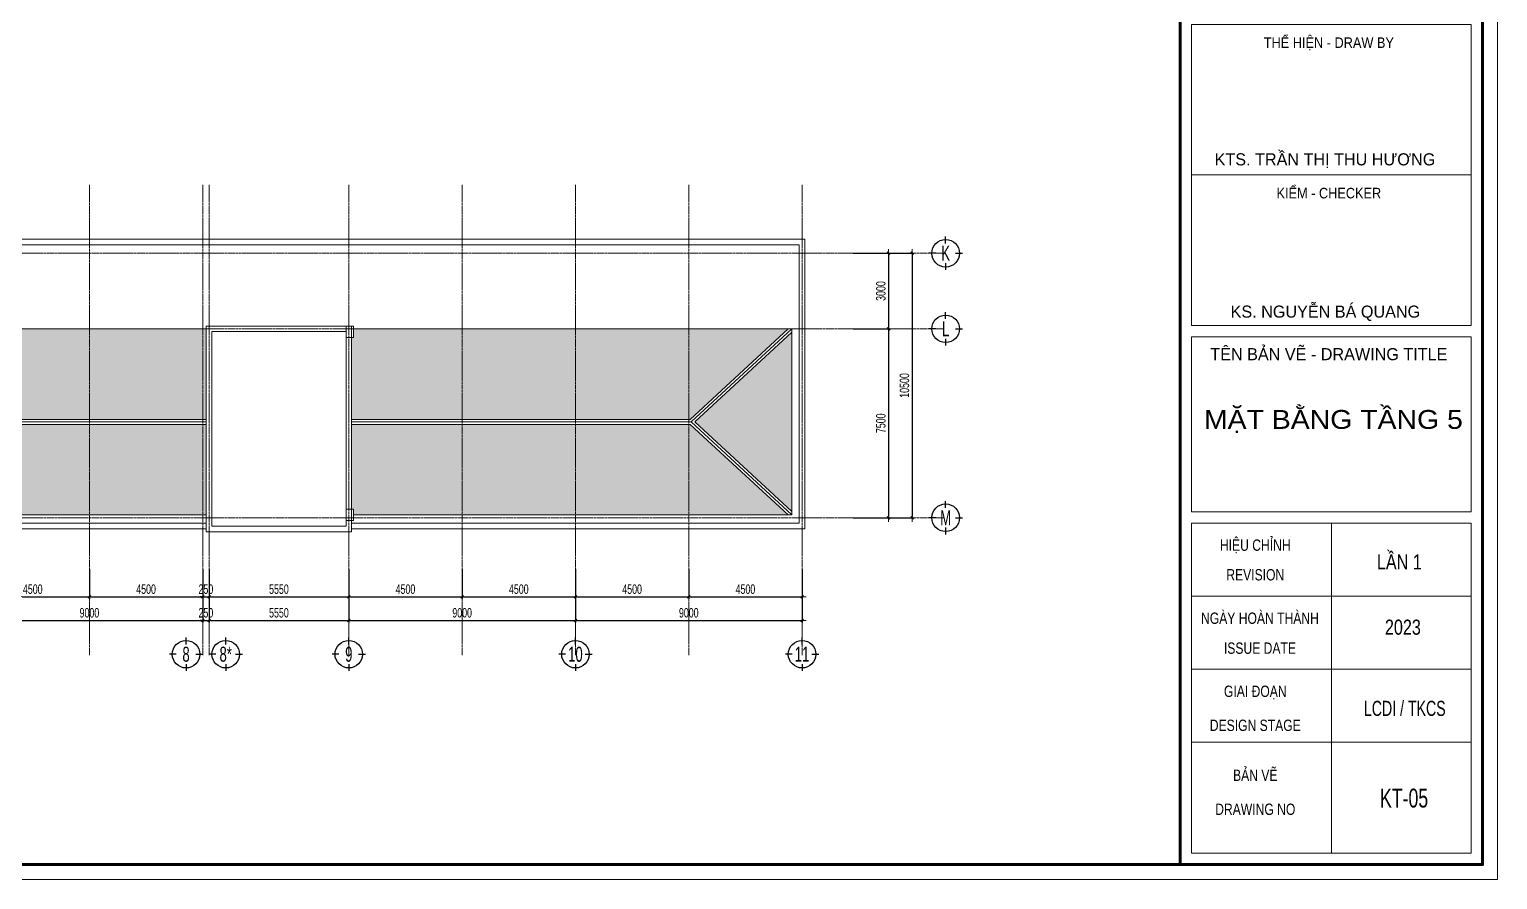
# Model space of a CAD drawing. Header units: millimetres. Extents: x 3174748 to 6019813, y -1021377 to -112338.
# Drawn here: x 3616294 to 3674599, y -249505 to -215753 of the extents above; entities that cross this region are included whole.
import ezdxf
from ezdxf.enums import TextEntityAlignment as Align

# ---------------------------------------------------------------- set-up
doc = ezdxf.new("R2010")
doc.units = ezdxf.units.MM
doc.header["$LTSCALE"] = 60
doc.header["$MEASUREMENT"] = 0
doc.linetypes.add('CENTER', pattern=[2, 1.25, -0.25, 0.25, -0.25])
doc.layers.get('DEFPOINTS').update_dxf_attribs({"lineweight": 0})
for name, color, linetype, lineweight in [('DBH_thay1', 63, 'Continuous', 18), ('dim', 144, 'Continuous', 13), ('hatch1', 136, 'Continuous', 9), ('Khungten_LCDI', 7, 'Continuous', 5), ('LC Dim', 8, 'Continuous', 18), ('LC Text1', 3, 'Continuous', 20), ('manh1', 67, 'Continuous', 13), ('thay1', 63, 'Continuous', 18), ('truc', 76, 'CENTER', 9)]:
    doc.layers.add(name, color=color, linetype=linetype, lineweight=lineweight)
doc.styles.add('EG 1', font='VHAVANB.TTF')
doc.styles.add('HOATBIF', font='hoatbif.shx', dxfattribs={"width": 0.7})
doc.styles.add('Khungten', font='VHAVAN.TTF', dxfattribs={"width": 0.9, "height": 5000})
doc.styles.add('Tahoma', font='tahoma.ttf')
doc.styles.add('Title', font='VHBLACK.TTF', dxfattribs={"width": 0.8})
doc.styles.add('VNAVANTH', font='VHAVANB.TTF', dxfattribs={"width": 0.6})
doc.dimstyles.new('1-150', dxfattribs={"dimscale": 150, "dimtxt": 2.5, "dimasz": 0.35, "dimexe": 0.5, "dimexo": 0, "dimgap": 0.8, "dimtad": 1, "dimdec": 0, "dimzin": 0, "dimdsep": 46, "dimtxsty": 'HOATBIF', "dimblk1": 'DOT', "dimblk2": 'DOT', "dimsah": 1, "dimcen": -1, "dimdle": 1, "dimclrd": 256, "dimclre": 256, "dimclrt": 4, "dimadec": 3, "dimazin": 2, "dimtfac": 0.333333, "dimtdec": 0, "dimtix": 1, "dimtmove": 2, "dimatfit": 3, "dimldrblk": 'DOT', "dimfxl": 1, "dimtvp": 0.833333, "dimtolj": 1, "dimtzin": 0, "dimarcsym": 0})

# ---------------------------------------------------------------- blocks, each defined once
blk = doc.blocks.new('lcdi fix H')
at = {"layer": 'DEFPOINTS', "lineweight": 0}
blk.add_lwpolyline([(-1200, -14850), (-1200, 14850), (40800, 14850), (40800, -14850)], close=True, dxfattribs=at)
at = {"layer": 'Khungten_LCDI', "color": 5, "lineweight": 60}
blk.add_line((36600, 14650), (36600, -14650), dxfattribs=at)
at = {"layer": 'Khungten_LCDI', "color": 5, "lineweight": 25}
blk.add_line((40600, -14650), (40600, 14650), dxfattribs=at)
at = {"layer": 'Khungten_LCDI', "color": 9, "lineweight": 15}
for p, q in [((38600, -10133), (38600, -14500)), ((40450, -11100), (36750, -11100)), ((40450, -12067), (36750, -12067)), ((40450, -13033), (36750, -13033))]:
    blk.add_line(p, q, dxfattribs=at)
at = {"layer": 'Khungten_LCDI', "color": 5, "lineweight": 60}
blk.add_lwpolyline([(0, -14650), (0, 14650), (40600, 14650), (40600, -14650)], close=True, dxfattribs=at)
at = {"layer": 'Khungten_LCDI', "color": 9, "lineweight": 15}
for points in [[(36750, -5526), (40450, -5526), (40450, -3535), (36750, -3535)], [(36750, -7517), (40450, -7517), (40450, -5526), (36750, -5526)], [(36750, -9983), (40450, -9983), (40450, -7667), (36750, -7667)], [(36750, -14500), (40450, -14500), (40450, -10133), (36750, -10133)]]:
    blk.add_lwpolyline(points, close=True, dxfattribs=at)
at = {"color": 7}
for s, height, style, width, p in [('thÓ hiÖn - draw by', 140, 'Khungten', 0.9, (38566, -3845)), ('kiÓm - checker', 140, 'Khungten', 0.9, (38566, -5836)), ('hiÖu chØnh', 150, 'Khungten', 0.8, (37592, -10499)), ('revision', 150, 'Khungten', 0.8, (37592, -10891)), ('ngµy hoµn thµnh', 150, 'Khungten', 0.8, (37654, -11466)), ('issue date', 150, 'Khungten', 0.8, (37654, -11862)), ('giai ®o¹n', 150, 'Khungten', 0.8, (37592, -12433)), ('lcdi / tkcs', 200, 'Title', 0.7, (39571, -12684)), ('design stage', 150, 'Khungten', 0.8, (37592, -12883)), ('b¶n vÏ', 150, 'Khungten', 0.8, (37592, -13544)), ('drawing nO', 150, 'Khungten', 0.8, (37592, -13994))]:
    blk.add_text(s, height=height, dxfattribs=dict(at, style=style, width=width)).set_placement(p, align=Align.CENTER)
for s, style, p in [('kts. trÇn thÞ thu h\xad¬ng', 'VNAVANTH', (38515, -5399)), ('ks. nguyÔn b¸ quang', 'VNAVANTH', (38520, -7414)), ('tªn b¶n vÏ - drawing title', 'Khungten', (38566, -7977))]:
    blk.add_text(s, height=160, dxfattribs=dict(at, style=style)).set_placement(p, align=Align.CENTER)
at = {"color": 7, "style": 'Khungten', "width": 0.8}
for tag, p in [('REVISION', (39499, -10746)), ('NGAYHT', (39546, -11609))]:
    blk.add_attdef(tag, text='', height=200, dxfattribs=at).set_placement(p, align=Align.CENTER)
at = {"layer": 'LC Text1', "style": 'Title', "width": 3.882085}
for tag, p, p2 in [('TENBANVE1', (36913, -8886), (40339, -8886)), ('TENBANVE2', (36913, -9562), (40339, -9562))]:
    blk.add_attdef(tag, text='', height=250, dxfattribs=at).set_placement(p, p2, align=Align.FIT)
at = {"layer": 'LC Text1', "style": 'Title', "width": 0.7}
blk.add_attdef('SOBANVE', text='', height=250, dxfattribs=at).set_placement((39562, -13896), align=Align.CENTER)
blk = doc.blocks.new('A$C31FA314B')
at = {"layer": 'truc'}
for p, q in [((58229, 18681), (58229, 0)), ((62729, 18681), (62729, 0)), ((62979, 18681), (62979, 0)), ((68529, 18681), (68529, 0)), ((73029, 18681), (73029, 0)), ((77529, 18681), (77529, 0)), ((82029, 18681), (82029, 0)), ((86529, 18681), (86529, 0)), ((0, 15966), (92146, 15966)), ((0, 12966), (92146, 12966)), ((0, 5466), (92146, 5466))]:
    blk.add_line(p, q, dxfattribs=at)
blk = doc.blocks.new('DOT')
at = {"layer": 'LC Dim'}
blk.add_line((-3, 0), (3, 0), dxfattribs=at)
at = {"layer": 'LC Dim', "color": 4}
blk.add_line((-1, -1), (1, 1), dxfattribs=at)
blk.add_lwpolyline([(0.5, 1), (-1, -0.5), (-0.5, -1), (1, 0.5)], close=True, dxfattribs=at)
blk = doc.blocks.new('*D200')
at = {"layer": 'DEFPOINTS', "color": 0, "transparency": 16777216}
for p in [(3614179, -237177), (3618679, -237177), (3618679, -238285)]:
    blk.add_point(p, dxfattribs=at)
at = {"layer": 'dim', "lineweight": -2, "transparency": 16777216}
for p, q in [((3614179, -237177), (3614179, -238360)), ((3618679, -237177), (3618679, -238360)), ((3614231, -238285), (3618626, -238285))]:
    blk.add_line(p, q, dxfattribs=at)
at = {"layer": 'dim', "lineweight": -2, "transparency": 16777216, "xscale": 52.5, "yscale": 52.5, "zscale": 52.5, "rotation": 180}
blk.add_blockref('DOT', (3614179, -238285), dxfattribs=at)
at = {"layer": 'dim', "lineweight": -2, "transparency": 16777216, "xscale": 52.5, "yscale": 52.5, "zscale": 52.5}
blk.add_blockref('DOT', (3618679, -238285), dxfattribs=at)
at = {"layer": 'dim', "color": 4, "transparency": 16777216, "insert": (3616429, -237977), "char_height": 375, "attachment_point": 5, "style": 'HOATBIF'}
blk.add_mtext('\\A1;4500', dxfattribs=at)
blk = doc.blocks.new('*D201')
at = {"layer": 'DEFPOINTS', "color": 0, "transparency": 16777216}
for p in [(3618679, -237177), (3623179, -237177), (3623179, -238285)]:
    blk.add_point(p, dxfattribs=at)
at = {"layer": 'dim', "lineweight": -2, "transparency": 16777216}
for p, q in [((3618679, -237177), (3618679, -238360)), ((3623179, -237177), (3623179, -238360)), ((3618731, -238285), (3623126, -238285))]:
    blk.add_line(p, q, dxfattribs=at)
at = {"layer": 'dim', "lineweight": -2, "transparency": 16777216, "xscale": 52.5, "yscale": 52.5, "zscale": 52.5, "rotation": 180}
blk.add_blockref('DOT', (3618679, -238285), dxfattribs=at)
at = {"layer": 'dim', "lineweight": -2, "transparency": 16777216, "xscale": 52.5, "yscale": 52.5, "zscale": 52.5}
blk.add_blockref('DOT', (3623179, -238285), dxfattribs=at)
at = {"layer": 'dim', "color": 4, "transparency": 16777216, "insert": (3620929, -237977), "char_height": 375, "attachment_point": 5, "style": 'HOATBIF'}
blk.add_mtext('\\A1;4500', dxfattribs=at)
blk = doc.blocks.new('*D202')
at = {"layer": 'DEFPOINTS', "color": 0, "transparency": 16777216}
for p in [(3623179, -237177), (3623429, -237177), (3623429, -238285)]:
    blk.add_point(p, dxfattribs=at)
at = {"layer": 'dim', "lineweight": -2, "transparency": 16777216}
for p, q in [((3623179, -237177), (3623179, -238360)), ((3623429, -237177), (3623429, -238360)), ((3623126, -238285), (3623074, -238285)), ((3623179, -238285), (3623429, -238285)), ((3623481, -238285), (3623534, -238285))]:
    blk.add_line(p, q, dxfattribs=at)
at = {"layer": 'dim', "lineweight": -2, "transparency": 16777216, "xscale": 52.5, "yscale": 52.5, "zscale": 52.5}
blk.add_blockref('DOT', (3623179, -238285), dxfattribs=at)
at = {"layer": 'dim', "lineweight": -2, "transparency": 16777216, "xscale": 52.5, "yscale": 52.5, "zscale": 52.5, "rotation": 180}
blk.add_blockref('DOT', (3623429, -238285), dxfattribs=at)
at = {"layer": 'dim', "color": 4, "transparency": 16777216, "insert": (3623304, -237977), "char_height": 375, "attachment_point": 5, "style": 'HOATBIF'}
blk.add_mtext('\\A1;250', dxfattribs=at)
blk = doc.blocks.new('*D203')
at = {"layer": 'DEFPOINTS', "color": 0, "transparency": 16777216}
for p in [(3623429, -237177), (3628979, -237177), (3628979, -238285)]:
    blk.add_point(p, dxfattribs=at)
at = {"layer": 'dim', "lineweight": -2, "transparency": 16777216}
for p, q in [((3623429, -237177), (3623429, -238360)), ((3628979, -237177), (3628979, -238360)), ((3623481, -238285), (3628926, -238285))]:
    blk.add_line(p, q, dxfattribs=at)
at = {"layer": 'dim', "lineweight": -2, "transparency": 16777216, "xscale": 52.5, "yscale": 52.5, "zscale": 52.5, "rotation": 180}
blk.add_blockref('DOT', (3623429, -238285), dxfattribs=at)
at = {"layer": 'dim', "lineweight": -2, "transparency": 16777216, "xscale": 52.5, "yscale": 52.5, "zscale": 52.5}
blk.add_blockref('DOT', (3628979, -238285), dxfattribs=at)
at = {"layer": 'dim', "color": 4, "transparency": 16777216, "insert": (3626204, -237977), "char_height": 375, "attachment_point": 5, "style": 'HOATBIF'}
blk.add_mtext('\\A1;5550', dxfattribs=at)
blk = doc.blocks.new('*D204')
at = {"layer": 'DEFPOINTS', "color": 0, "transparency": 16777216}
for p in [(3628979, -237177), (3633479, -237177), (3633479, -238285)]:
    blk.add_point(p, dxfattribs=at)
at = {"layer": 'dim', "lineweight": -2, "transparency": 16777216}
for p, q in [((3628979, -237177), (3628979, -238360)), ((3633479, -237177), (3633479, -238360)), ((3629031, -238285), (3633426, -238285))]:
    blk.add_line(p, q, dxfattribs=at)
at = {"layer": 'dim', "lineweight": -2, "transparency": 16777216, "xscale": 52.5, "yscale": 52.5, "zscale": 52.5, "rotation": 180}
blk.add_blockref('DOT', (3628979, -238285), dxfattribs=at)
at = {"layer": 'dim', "lineweight": -2, "transparency": 16777216, "xscale": 52.5, "yscale": 52.5, "zscale": 52.5}
blk.add_blockref('DOT', (3633479, -238285), dxfattribs=at)
at = {"layer": 'dim', "color": 4, "transparency": 16777216, "insert": (3631229, -237977), "char_height": 375, "attachment_point": 5, "style": 'HOATBIF'}
blk.add_mtext('\\A1;4500', dxfattribs=at)
blk = doc.blocks.new('*D205')
at = {"layer": 'DEFPOINTS', "color": 0, "transparency": 16777216}
for p in [(3633479, -237177), (3637979, -237177), (3637979, -238285)]:
    blk.add_point(p, dxfattribs=at)
at = {"layer": 'dim', "lineweight": -2, "transparency": 16777216}
for p, q in [((3633479, -237177), (3633479, -238360)), ((3637979, -237177), (3637979, -238360)), ((3633531, -238285), (3637926, -238285))]:
    blk.add_line(p, q, dxfattribs=at)
at = {"layer": 'dim', "lineweight": -2, "transparency": 16777216, "xscale": 52.5, "yscale": 52.5, "zscale": 52.5, "rotation": 180}
blk.add_blockref('DOT', (3633479, -238285), dxfattribs=at)
at = {"layer": 'dim', "lineweight": -2, "transparency": 16777216, "xscale": 52.5, "yscale": 52.5, "zscale": 52.5}
blk.add_blockref('DOT', (3637979, -238285), dxfattribs=at)
at = {"layer": 'dim', "color": 4, "transparency": 16777216, "insert": (3635729, -237977), "char_height": 375, "attachment_point": 5, "style": 'HOATBIF'}
blk.add_mtext('\\A1;4500', dxfattribs=at)
blk = doc.blocks.new('*D206')
at = {"layer": 'DEFPOINTS', "color": 0, "transparency": 16777216}
for p in [(3637979, -237177), (3642479, -237177), (3642479, -238285)]:
    blk.add_point(p, dxfattribs=at)
at = {"layer": 'dim', "lineweight": -2, "transparency": 16777216}
for p, q in [((3637979, -237177), (3637979, -238360)), ((3642479, -237177), (3642479, -238360)), ((3638031, -238285), (3642426, -238285))]:
    blk.add_line(p, q, dxfattribs=at)
at = {"layer": 'dim', "lineweight": -2, "transparency": 16777216, "xscale": 52.5, "yscale": 52.5, "zscale": 52.5, "rotation": 180}
blk.add_blockref('DOT', (3637979, -238285), dxfattribs=at)
at = {"layer": 'dim', "lineweight": -2, "transparency": 16777216, "xscale": 52.5, "yscale": 52.5, "zscale": 52.5}
blk.add_blockref('DOT', (3642479, -238285), dxfattribs=at)
at = {"layer": 'dim', "color": 4, "transparency": 16777216, "insert": (3640229, -237977), "char_height": 375, "attachment_point": 5, "style": 'HOATBIF'}
blk.add_mtext('\\A1;4500', dxfattribs=at)
blk = doc.blocks.new('*D207')
at = {"layer": 'DEFPOINTS', "color": 0, "transparency": 16777216}
for p in [(3642479, -237177), (3646979, -237177), (3646979, -238285)]:
    blk.add_point(p, dxfattribs=at)
at = {"layer": 'dim', "lineweight": -2, "transparency": 16777216}
for p, q in [((3642479, -237177), (3642479, -238360)), ((3646979, -237177), (3646979, -238360)), ((3642531, -238285), (3646926, -238285))]:
    blk.add_line(p, q, dxfattribs=at)
at = {"layer": 'dim', "lineweight": -2, "transparency": 16777216, "xscale": 52.5, "yscale": 52.5, "zscale": 52.5, "rotation": 180}
blk.add_blockref('DOT', (3642479, -238285), dxfattribs=at)
at = {"layer": 'dim', "lineweight": -2, "transparency": 16777216, "xscale": 52.5, "yscale": 52.5, "zscale": 52.5}
blk.add_blockref('DOT', (3646979, -238285), dxfattribs=at)
at = {"layer": 'dim', "color": 4, "transparency": 16777216, "insert": (3644729, -237977), "char_height": 375, "attachment_point": 5, "style": 'HOATBIF'}
blk.add_mtext('\\A1;4500', dxfattribs=at)
blk = doc.blocks.new('*D214')
at = {"layer": 'DEFPOINTS', "color": 0, "transparency": 16777216}
for p in [(3614179, -237177), (3623179, -237177), (3623179, -239222)]:
    blk.add_point(p, dxfattribs=at)
at = {"layer": 'dim', "lineweight": -2, "transparency": 16777216}
for p, q in [((3614179, -237177), (3614179, -239297)), ((3623179, -237177), (3623179, -239297)), ((3614231, -239222), (3623126, -239222))]:
    blk.add_line(p, q, dxfattribs=at)
at = {"layer": 'dim', "lineweight": -2, "transparency": 16777216, "xscale": 52.5, "yscale": 52.5, "zscale": 52.5, "rotation": 180}
blk.add_blockref('DOT', (3614179, -239222), dxfattribs=at)
at = {"layer": 'dim', "lineweight": -2, "transparency": 16777216, "xscale": 52.5, "yscale": 52.5, "zscale": 52.5}
blk.add_blockref('DOT', (3623179, -239222), dxfattribs=at)
at = {"layer": 'dim', "color": 4, "transparency": 16777216, "insert": (3618679, -238915), "char_height": 375, "attachment_point": 5, "style": 'HOATBIF'}
blk.add_mtext('\\A1;9000', dxfattribs=at)
blk = doc.blocks.new('*D215')
at = {"layer": 'DEFPOINTS', "color": 0, "transparency": 16777216}
for p in [(3623179, -237177), (3623429, -237177), (3623429, -239222)]:
    blk.add_point(p, dxfattribs=at)
at = {"layer": 'dim', "lineweight": -2, "transparency": 16777216}
for p, q in [((3623179, -237177), (3623179, -239297)), ((3623429, -237177), (3623429, -239297)), ((3623126, -239222), (3623074, -239222)), ((3623179, -239222), (3623429, -239222)), ((3623481, -239222), (3623534, -239222))]:
    blk.add_line(p, q, dxfattribs=at)
at = {"layer": 'dim', "lineweight": -2, "transparency": 16777216, "xscale": 52.5, "yscale": 52.5, "zscale": 52.5}
blk.add_blockref('DOT', (3623179, -239222), dxfattribs=at)
at = {"layer": 'dim', "lineweight": -2, "transparency": 16777216, "xscale": 52.5, "yscale": 52.5, "zscale": 52.5, "rotation": 180}
blk.add_blockref('DOT', (3623429, -239222), dxfattribs=at)
at = {"layer": 'dim', "color": 4, "transparency": 16777216, "insert": (3623304, -238915), "char_height": 375, "attachment_point": 5, "style": 'HOATBIF'}
blk.add_mtext('\\A1;250', dxfattribs=at)
blk = doc.blocks.new('*D216')
at = {"layer": 'DEFPOINTS', "color": 0, "transparency": 16777216}
for p in [(3623429, -237177), (3628979, -237177), (3628979, -239222)]:
    blk.add_point(p, dxfattribs=at)
at = {"layer": 'dim', "lineweight": -2, "transparency": 16777216}
for p, q in [((3623429, -237177), (3623429, -239297)), ((3628979, -237177), (3628979, -239297)), ((3623481, -239222), (3628926, -239222))]:
    blk.add_line(p, q, dxfattribs=at)
at = {"layer": 'dim', "lineweight": -2, "transparency": 16777216, "xscale": 52.5, "yscale": 52.5, "zscale": 52.5, "rotation": 180}
blk.add_blockref('DOT', (3623429, -239222), dxfattribs=at)
at = {"layer": 'dim', "lineweight": -2, "transparency": 16777216, "xscale": 52.5, "yscale": 52.5, "zscale": 52.5}
blk.add_blockref('DOT', (3628979, -239222), dxfattribs=at)
at = {"layer": 'dim', "color": 4, "transparency": 16777216, "insert": (3626204, -238915), "char_height": 375, "attachment_point": 5, "style": 'HOATBIF'}
blk.add_mtext('\\A1;5550', dxfattribs=at)
blk = doc.blocks.new('*D217')
at = {"layer": 'DEFPOINTS', "color": 0, "transparency": 16777216}
for p in [(3628979, -237177), (3637979, -237177), (3637979, -239222)]:
    blk.add_point(p, dxfattribs=at)
at = {"layer": 'dim', "lineweight": -2, "transparency": 16777216}
for p, q in [((3628979, -237177), (3628979, -239297)), ((3637979, -237177), (3637979, -239297)), ((3629031, -239222), (3637926, -239222))]:
    blk.add_line(p, q, dxfattribs=at)
at = {"layer": 'dim', "lineweight": -2, "transparency": 16777216, "xscale": 52.5, "yscale": 52.5, "zscale": 52.5, "rotation": 180}
blk.add_blockref('DOT', (3628979, -239222), dxfattribs=at)
at = {"layer": 'dim', "lineweight": -2, "transparency": 16777216, "xscale": 52.5, "yscale": 52.5, "zscale": 52.5}
blk.add_blockref('DOT', (3637979, -239222), dxfattribs=at)
at = {"layer": 'dim', "color": 4, "transparency": 16777216, "insert": (3633479, -238915), "char_height": 375, "attachment_point": 5, "style": 'HOATBIF'}
blk.add_mtext('\\A1;9000', dxfattribs=at)
blk = doc.blocks.new('*D218')
at = {"layer": 'DEFPOINTS', "color": 0, "transparency": 16777216}
for p in [(3637979, -237177), (3646979, -237177), (3646979, -239222)]:
    blk.add_point(p, dxfattribs=at)
at = {"layer": 'dim', "lineweight": -2, "transparency": 16777216}
for p, q in [((3637979, -237177), (3637979, -239297)), ((3646979, -237177), (3646979, -239297)), ((3638031, -239222), (3646926, -239222))]:
    blk.add_line(p, q, dxfattribs=at)
at = {"layer": 'dim', "lineweight": -2, "transparency": 16777216, "xscale": 52.5, "yscale": 52.5, "zscale": 52.5, "rotation": 180}
blk.add_blockref('DOT', (3637979, -239222), dxfattribs=at)
at = {"layer": 'dim', "lineweight": -2, "transparency": 16777216, "xscale": 52.5, "yscale": 52.5, "zscale": 52.5}
blk.add_blockref('DOT', (3646979, -239222), dxfattribs=at)
at = {"layer": 'dim', "color": 4, "transparency": 16777216, "insert": (3642479, -238915), "char_height": 375, "attachment_point": 5, "style": 'HOATBIF'}
blk.add_mtext('\\A1;9000', dxfattribs=at)
blk = doc.blocks.new('*D219')
at = {"layer": 'DEFPOINTS', "color": 0, "transparency": 16777216}
for p in [(3649002, -224640), (3649002, -227640), (3650415, -227640)]:
    blk.add_point(p, dxfattribs=at)
at = {"layer": 'dim', "lineweight": -2, "transparency": 16777216}
for p, q in [((3649002, -224640), (3650490, -224640)), ((3650415, -224693), (3650415, -227588)), ((3649002, -227640), (3650490, -227640))]:
    blk.add_line(p, q, dxfattribs=at)
at = {"layer": 'dim', "lineweight": -2, "transparency": 16777216, "xscale": 52.5, "yscale": 52.5, "zscale": 52.5}
for p, rotation in [((3650415, -224640), 90), ((3650415, -227640), 270)]:
    blk.add_blockref('DOT', p, dxfattribs=dict(at, rotation=rotation))
at = {"layer": 'dim', "color": 4, "transparency": 16777216, "insert": (3650107, -226140), "char_height": 375, "attachment_point": 5, "rotation": 90, "style": 'HOATBIF'}
blk.add_mtext('\\A1;3000', dxfattribs=at)
blk = doc.blocks.new('*D220')
at = {"layer": 'DEFPOINTS', "color": 0, "transparency": 16777216}
for p in [(3649002, -227640), (3649002, -235140), (3650415, -235140)]:
    blk.add_point(p, dxfattribs=at)
at = {"layer": 'dim', "lineweight": -2, "transparency": 16777216}
for p, q in [((3649002, -227640), (3650490, -227640)), ((3650415, -227693), (3650415, -235088)), ((3649002, -235140), (3650490, -235140))]:
    blk.add_line(p, q, dxfattribs=at)
at = {"layer": 'dim', "lineweight": -2, "transparency": 16777216, "xscale": 52.5, "yscale": 52.5, "zscale": 52.5}
for p, rotation in [((3650415, -227640), 90), ((3650415, -235140), 270)]:
    blk.add_blockref('DOT', p, dxfattribs=dict(at, rotation=rotation))
at = {"layer": 'dim', "color": 4, "transparency": 16777216, "insert": (3650107, -231390), "char_height": 375, "attachment_point": 5, "rotation": 90, "style": 'HOATBIF'}
blk.add_mtext('\\A1;7500', dxfattribs=at)
blk = doc.blocks.new('*D221')
at = {"layer": 'DEFPOINTS', "color": 0, "transparency": 16777216}
for p in [(3649002, -224640), (3649002, -235140), (3651352, -235140)]:
    blk.add_point(p, dxfattribs=at)
at = {"layer": 'dim', "lineweight": -2, "transparency": 16777216}
for p, q in [((3649002, -224640), (3651427, -224640)), ((3651352, -224693), (3651352, -235088)), ((3649002, -235140), (3651427, -235140))]:
    blk.add_line(p, q, dxfattribs=at)
at = {"layer": 'dim', "lineweight": -2, "transparency": 16777216, "xscale": 52.5, "yscale": 52.5, "zscale": 52.5}
for p, rotation in [((3651352, -224640), 90), ((3651352, -235140), 270)]:
    blk.add_blockref('DOT', p, dxfattribs=dict(at, rotation=rotation))
at = {"layer": 'dim', "color": 4, "transparency": 16777216, "insert": (3651045, -229890), "char_height": 375, "attachment_point": 5, "rotation": 90, "style": 'HOATBIF'}
blk.add_mtext('\\A1;10500', dxfattribs=at)
blk = doc.blocks.new('KyHieu TrucDinhVi')
at = {"color": 7, "lineweight": 30}
for p, q in [((0, 2.36), (0, 4)), ((-2.36, 0), (-4, 0)), ((2.36, 0), (4, 0)), ((0, -2.36), (0, -4))]:
    blk.add_line(p, q, dxfattribs=at)
blk.add_circle((0, 0), 3.3, dxfattribs=at)
at = {"ltscale": 20, "style": 'Tahoma'}
blk.add_attdef('AA', text='', height=3, dxfattribs=at).set_placement((0, 0), align=Align.MIDDLE_CENTER)
blk = doc.blocks.new('A$C1C4E12301')
at = {"layer": 'hatch1'}
h = blk.add_hatch(dxfattribs=at)
h.set_pattern_fill('ANSI33', color=256, scale=3000, angle=315)
h.set_pattern_definition([(0, (-600781.2, -946.8), (2e-13, 750), []), (0, (-600406.2, -1321.8), (2e-13, 750), [375, -187.5])])
h.paths.add_polyline_path([(4363, 4245), (520, 7804), (520, 686)])
h.paths.add_polyline_path([(81100, 7804), (77257, 4245), (81100, 686)])
h = blk.add_hatch(dxfattribs=at)
h.set_pattern_fill('ANSI33', color=256, scale=3000, angle=45)
h.set_pattern_definition([(90, (-600781.2, -946.8), (-750, 0), []), (90, (-600406.2, -571.8), (-750, 0), [375, -187.5])])
h.paths.add_polyline_path([(8400, 4145), (4549, 4145), (667, 550), (8320, 550), (8320, 780), (8400, 780)])
h.paths.add_polyline_path([(8400, 7600), (8320, 7600), (8320, 7940), (667, 7940), (4549, 4345), (8400, 4345)])
h.paths.add_polyline_path([(57850, 7600), (57850, 7940), (12900, 7940), (12900, 7600), (12820, 7600), (12820, 4345), (57850, 4345)])
h.paths.add_polyline_path([(57850, 4145), (12820, 4145), (12820, 780), (12900, 780), (12900, 550), (57850, 550), (57850, 780)])
h.paths.add_polyline_path([(77071, 4145), (63620, 4145), (63620, 780), (63700, 780), (63700, 550), (80953, 550)])
h.paths.add_polyline_path([(80953, 7940), (63700, 7940), (63700, 7600), (63620, 7600), (63620, 4345), (77071, 4345)])
at = {"layer": 'manh1'}
for p, q in [((77071, 4345), (80953, 7940)), ((77257, 4245), (81100, 7804)), ((57850, 4345), (12820, 4345)), ((57850, 4145), (12820, 4145)), ((63620, 4345), (77071, 4345)), ((63620, 4145), (77071, 4145)), ((77071, 4145), (80953, 550)), ((77257, 4245), (81100, 686))]:
    blk.add_line(p, q, dxfattribs=at)
at = {"layer": 'thay1'}
for p, q in [((57850, 7940), (12900, 7940)), ((63700, 7940), (81100, 7940)), ((77110, 4245), (81100, 7940)), ((81100, 550), (81100, 7940)), ((57850, 4245), (12820, 4245)), ((63620, 4245), (77110, 4245)), ((77110, 4245), (81100, 550)), ((57850, 550), (12900, 550)), ((63700, 550), (81100, 550))]:
    blk.add_line(p, q, dxfattribs=at)
for points in [[(12820, 11500), (81620, 11500), (81620, 0), (63620, 0)], [(13040, 11080), (13040, 11280), (81400, 11280), (81400, 220), (63620, 220)], [(57850, 220), (12820, 220)], [(57850, 0), (12820, 0)]]:
    blk.add_lwpolyline(points, dxfattribs=at)
for points in [[(57850, 8050), (63620, 8050), (63620, -120), (57850, -120)], [(58070, 7830), (63400, 7830), (63400, 100), (58070, 100)], [(63700, 8050), (63400, 8050), (63400, 7600), (63700, 7600)], [(63400, 330), (63700, 330), (63700, 780), (63400, 780)]]:
    blk.add_lwpolyline(points, close=True, dxfattribs=at)

msp = doc.modelspace()

# ---------------------------------------------------------------- block references
at = {"layer": 'DBH_thay1'}
ref = msp.add_blockref('KyHieu TrucDinhVi', (3652679.8, -224640.1), dxfattribs=dict(at, xscale=165.6885475228875, yscale=165.6885475228875, zscale=165.6885475228875))
ref.add_attrib('AA', 'k', dxfattribs={"layer": '0', "ltscale": 20, "height": 596.5, "style": 'EG 1', "width": 0.65}).set_placement((3652679.8, -224640.1), align=Align.MIDDLE_CENTER)
ref = msp.add_blockref('KyHieu TrucDinhVi', (3652679.8, -227640.9), dxfattribs=dict(at, xscale=165.6885475228875, yscale=165.6885475228875, zscale=165.6885475228875))
ref.add_attrib('AA', 'l', dxfattribs={"layer": '0', "ltscale": 20, "height": 596.5, "style": 'EG 1', "width": 0.65}).set_placement((3652679.8, -227640.9), align=Align.MIDDLE_CENTER)
ref = msp.add_blockref('KyHieu TrucDinhVi', (3652679.8, -235140.1), dxfattribs=dict(at, xscale=165.6885475228875, yscale=165.6885475228875, zscale=165.6885475228875))
ref.add_attrib('AA', 'm', dxfattribs={"layer": '0', "ltscale": 20, "height": 596.5, "style": 'EG 1', "width": 0.65}).set_placement((3652679.8, -235140.1), align=Align.MIDDLE_CENTER)
ref = msp.add_blockref('KyHieu TrucDinhVi', (3622515.9, -240557.7), dxfattribs=dict(at, xscale=165.6885475228875, yscale=165.6885475228875, zscale=165.6885475228875))
ref.add_attrib('AA', '8', dxfattribs={"layer": '0', "ltscale": 20, "height": 596.5, "style": 'EG 1', "width": 0.65}).set_placement((3622515.9, -240557.7), align=Align.MIDDLE_CENTER)
ref = msp.add_blockref('KyHieu TrucDinhVi', (3624091.4, -240557.7), dxfattribs=dict(at, xscale=165.6885475228875, yscale=165.6885475228875, zscale=165.6885475228875))
ref.add_attrib('AA', '8*', dxfattribs={"layer": '0', "ltscale": 20, "height": 596.48, "style": 'EG 1', "width": 0.65}).set_placement((3624091.4, -240557.7), align=Align.MIDDLE_CENTER)
ref = msp.add_blockref('KyHieu TrucDinhVi', (3628978.7, -240557.7), dxfattribs=dict(at, xscale=165.6885475228875, yscale=165.6885475228875, zscale=165.6885475228875))
ref.add_attrib('AA', '9', dxfattribs={"layer": '0', "ltscale": 20, "height": 596.5, "style": 'EG 1', "width": 0.65}).set_placement((3628978.7, -240557.7), align=Align.MIDDLE_CENTER)
ref = msp.add_blockref('KyHieu TrucDinhVi', (3637978.7, -240557.7), dxfattribs=dict(at, xscale=165.6885475228875, yscale=165.6885475228875, zscale=165.6885475228875))
ref.add_attrib('AA', '10', dxfattribs={"layer": '0', "ltscale": 20, "height": 596.48, "style": 'EG 1', "width": 0.65}).set_placement((3637978.7, -240557.7), align=Align.MIDDLE_CENTER)
ref = msp.add_blockref('KyHieu TrucDinhVi', (3646978.7, -240557.7), dxfattribs=dict(at, xscale=165.6885475228875, yscale=165.6885475228875, zscale=165.6885475228875))
ref.add_attrib('AA', '11', dxfattribs={"layer": '0', "ltscale": 20, "height": 596.48, "style": 'EG 1', "width": 0.65}).set_placement((3646978.7, -240557.7), align=Align.MIDDLE_CENTER)
at = {"layer": 'thay1', "ltscale": 2}
ref = msp.add_blockref('lcdi fix H', (3552198.9, -204955.2), dxfattribs=dict(at, xscale=3.000002513308824, yscale=3.000002513308824, zscale=3.000002513308824))
ref.add_attrib('TENBANVE1', 'mÆt b»ng tÇng 5', dxfattribs={"layer": 'LC Text1', "height": 750.001, "style": 'Title', "width": 0.939407}).set_placement((3662937, -231612.6), (3673216.4, -231612.6), align=Align.FIT)
ref.add_attrib('SOBANVE', 'kt-05', dxfattribs={"layer": 'LC Text1', "height": 750, "style": 'Title', "width": 0.7}).set_placement((3670885, -246643.8), align=Align.CENTER)
ref.add_attrib('REVISION', 'lÇn 1', dxfattribs={"layer": '0', "color": 7, "height": 600, "style": 'Khungten', "width": 0.8}).set_placement((3670695.3, -237194.2), align=Align.CENTER)
ref.add_attrib('NGAYHT', '2023', dxfattribs={"layer": '0', "color": 7, "height": 600, "style": 'Khungten', "width": 0.8}).set_placement((3670837.2, -239783.4), align=Align.CENTER)
at = {"layer": 'thay1'}
msp.add_blockref('A$C1C4E12301', (3565468.7, -235580.1), dxfattribs=at)
at = {"layer": 'truc'}
msp.add_blockref('A$C31FA314B', (3560449.7, -240606.6), dxfattribs=at)

# ---------------------------------------------------------------- dimensions: what is measured, and where the dimension line sits
at = {"layer": 'dim'}
for base, p1, p2, picture, middle in [((3650414.6, -227640.1), (3649001.5, -224640.1), (3649001.5, -227640.1), '*D219', (3650107.1, -226140.1)), ((3651352.1, -235140.1), (3649001.5, -224640.1), (3649001.5, -235140.1), '*D221', (3651044.6, -229890.1)), ((3650414.6, -235140.1), (3649001.5, -227640.1), (3649001.5, -235140.1), '*D220', (3650107.1, -231390.1))]:
    dim = msp.add_linear_dim(base=base, p1=p1, p2=p2, angle=90, dimstyle='1-150', dxfattribs=at)
    dim.commit()
    dim.dimension.update_dxf_attribs({"geometry": picture, "text_midpoint": middle})
for base, p1, p2, picture, middle in [((3618678.7, -238284.5), (3614178.7, -237177.1), (3618678.7, -237177.1), '*D200', (3616428.7, -237977)), ((3623178.7, -239222), (3614178.7, -237177.1), (3623178.7, -237177.1), '*D214', (3618678.7, -238914.5)), ((3623178.7, -238284.5), (3618678.7, -237177.1), (3623178.7, -237177.1), '*D201', (3620928.7, -237977)), ((3623428.7, -238284.5), (3623178.7, -237177.1), (3623428.7, -237177.1), '*D202', (3623303.7, -237977)), ((3623428.7, -239222), (3623178.7, -237177.1), (3623428.7, -237177.1), '*D215', (3623303.7, -238914.5)), ((3628978.7, -238284.5), (3623428.7, -237177.1), (3628978.7, -237177.1), '*D203', (3626203.7, -237977)), ((3628978.7, -239222), (3623428.7, -237177.1), (3628978.7, -237177.1), '*D216', (3626203.7, -238914.5)), ((3633478.7, -238284.5), (3628978.7, -237177.1), (3633478.7, -237177.1), '*D204', (3631228.7, -237977)), ((3637978.7, -239222), (3628978.7, -237177.1), (3637978.7, -237177.1), '*D217', (3633478.7, -238914.5)), ((3637978.7, -238284.5), (3633478.7, -237177.1), (3637978.7, -237177.1), '*D205', (3635728.7, -237977)), ((3642478.7, -238284.5), (3637978.7, -237177.1), (3642478.7, -237177.1), '*D206', (3640228.7, -237977)), ((3646978.7, -239222), (3637978.7, -237177.1), (3646978.7, -237177.1), '*D218', (3642478.7, -238914.5)), ((3646978.7, -238284.5), (3642478.7, -237177.1), (3646978.7, -237177.1), '*D207', (3644728.7, -237977))]:
    dim = msp.add_linear_dim(base=base, p1=p1, p2=p2, dimstyle='1-150', dxfattribs=at)
    dim.commit()
    dim.dimension.update_dxf_attribs({"geometry": picture, "text_midpoint": middle})

doc.saveas('drawing.dxf')
